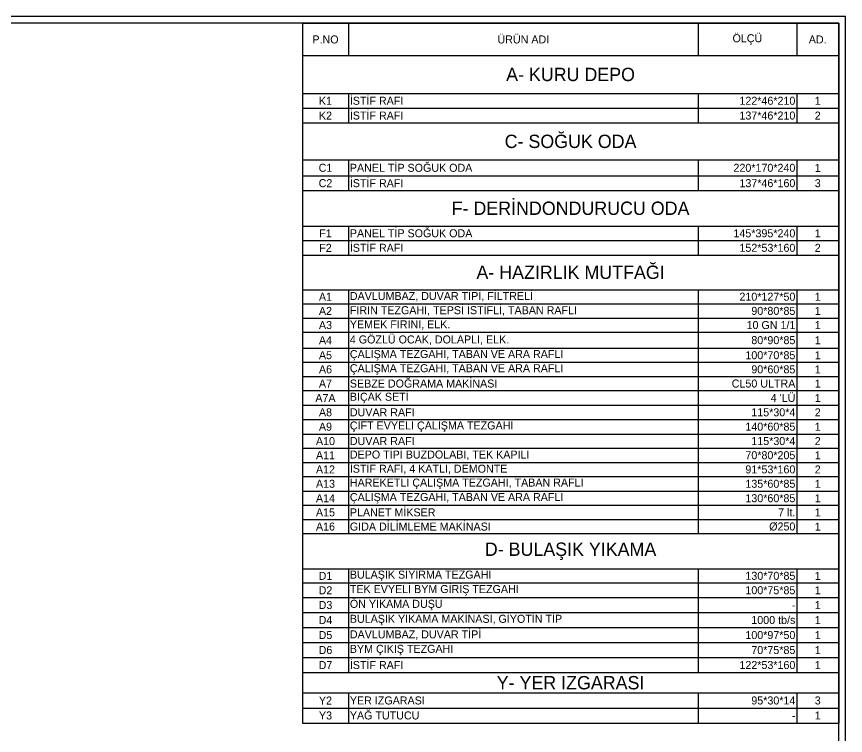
# Model space of a CAD drawing. Header units: millimetres. Extents: x 8884 to 18446, y 10737 to 16556.
# Drawn here: x 10600 to 11834, y 11512 to 12582 of the extents above; entities that cross this region are included whole.
import ezdxf

# ---------------------------------------------------------------- set-up
doc = ezdxf.new("R2010")
doc.units = ezdxf.units.MM
doc.styles.add('SKTÜRK', font='GOTHIC.TTF', dxfattribs={"height": 11})

# ---------------------------------------------------------------- blocks, each defined once
blk = doc.blocks.new('*T20')
at = {"color": 0, "linetype": 'ByBlock', "lineweight": -2, "transparency": 16777216}
for p, q in [((0, 0), (798.6, 0)), ((0, 0), (0, -1041.7)), ((68.8, 0), (68.8, -48.1)), ((589.3, 0), (589.3, -48.1)), ((736, 0), (736, -48.1)), ((798.6, 0), (798.6, -1041.7)), ((0, -48.1), (798.6, -48.1)), ((0, -104.4), (798.6, -104.4)), ((68.8, -104.4), (68.8, -148.4)), ((589.3, -104.4), (589.3, -148.4)), ((736, -104.4), (736, -148.4)), ((0, -126.4), (798.6, -126.4)), ((0, -148.4), (798.6, -148.4)), ((0, -203.4), (798.6, -203.4)), ((68.8, -203.4), (68.8, -249.1)), ((589.3, -203.4), (589.3, -249.1)), ((736, -203.4), (736, -249.1)), ((0, -227.1), (798.6, -227.1)), ((0, -249.1), (798.6, -249.1)), ((0, -301.9), (798.6, -301.9)), ((68.8, -301.9), (68.8, -345)), ((589.3, -301.9), (589.3, -345)), ((736, -301.9), (736, -345)), ((0, -323.5), (798.6, -323.5)), ((0, -345), (798.6, -345)), ((0, -396.6), (798.6, -396.6)), ((68.8, -396.6), (68.8, -759.8)), ((589.3, -396.6), (589.3, -759.8)), ((736, -396.6), (736, -759.8)), ((0, -417.7), (798.6, -417.7)), ((0, -438.8), (798.6, -438.8)), ((0, -459.9), (798.6, -459.9)), ((0, -483.6), (798.6, -483.6)), ((0, -504.7), (798.6, -504.7)), ((0, -525.8), (798.6, -525.8)), ((0, -546.9), (798.6, -546.9)), ((0, -568.7), (798.6, -568.7)), ((0, -589.8), (798.6, -589.8)), ((0, -611.5), (798.6, -611.5)), ((0, -632.6), (798.6, -632.6)), ((0, -653.7), (798.6, -653.7)), ((0, -674.8), (798.6, -674.8)), ((0, -696.5), (798.6, -696.5)), ((0, -717.6), (798.6, -717.6)), ((0, -738.7), (798.6, -738.7)), ((0, -759.8), (798.6, -759.8)), ((0, -812.1), (798.6, -812.1)), ((68.8, -812.1), (68.8, -966.6)), ((589.3, -812.1), (589.3, -966.6)), ((736, -812.1), (736, -966.6)), ((0, -833.2), (798.6, -833.2)), ((0, -854.9), (798.6, -854.9)), ((0, -877.3), (798.6, -877.3)), ((0, -899.6), (798.6, -899.6)), ((0, -921.9), (798.6, -921.9)), ((0, -944.3), (798.6, -944.3)), ((0, -966.6), (798.6, -966.6)), ((0, -997), (798.6, -997)), ((68.8, -997), (68.8, -1041.7)), ((589.3, -997), (589.3, -1041.7)), ((736, -997), (736, -1041.7)), ((0, -1019.4), (798.6, -1019.4)), ((0, -1041.7), (798.6, -1041.7))]:
    blk.add_line(p, q, dxfattribs=at)
at = {"color": 0, "transparency": 16777216, "style": 'SKTÜRK'}
for s, insert, char_height, width, attachment_point in [('P.NO', (34.4, -24.1), 11.91, 38.977, 5), ('ÜRÜN ADI', (329, -24.1), 11.91, 490.739, 5), ('ÖLÇÜ', (662.6, -24.1), 11.91, 116.897, 5), ('AD.', (767.3, -24.1), 11.91, 32.798, 5), ('A- KURU DEPO', (399.3, -76.3), 19.857, 768.77, 5), ('K1', (34.4, -115.4), 11.91, 64.792, 5), ('İSTİF RAFI', (70.7, -115.4), 11.91, 516.554, 4), ('122*46*210', (734, -115.4), 11.91, 142.711, 6), ('1', (767.3, -115.4), 11.9, 58.613, 5), ('K2', (34.4, -137.4), 11.91, 64.792, 5), ('İSTİF RAFI', (70.7, -137.4), 11.91, 516.554, 4), ('137*46*210', (734, -137.4), 11.91, 142.711, 6), ('2', (767.3, -137.4), 11.9, 58.613, 5), ('C- SOĞUK ODA', (399.3, -175.9), 19.857, 794.584, 5), ('C1', (34.4, -215.2), 11.91, 64.792, 5), ('PANEL TİP SOĞUK ODA', (70.7, -215.2), 11.914, 516.554, 4), ('220*170*240', (734, -215.2), 11.914, 142.711, 6), ('1', (767.3, -215.2), 11.9, 58.613, 5), ('C2', (34.4, -238.1), 11.91, 64.792, 5), ('İSTİF RAFI', (70.7, -238.1), 11.91, 516.554, 4), ('137*46*160', (734, -238.1), 11.91, 142.711, 6), ('3', (767.3, -238.1), 11.9, 58.613, 5), ('F- DERİNDONDURUCU ODA', (399.3, -275.5), 19.857, 794.584, 5), ('F1', (34.4, -312.7), 11.91, 64.792, 5), ('PANEL TİP SOĞUK ODA', (70.7, -312.7), 11.914, 516.554, 4), ('145*395*240', (734, -312.7), 11.914, 142.711, 6), ('1', (767.3, -312.7), 11.9, 58.613, 5), ('F2', (34.4, -334.3), 11.91, 64.792, 5), ('İSTİF RAFI', (70.7, -334.3), 11.91, 516.554, 4), ('152*53*160', (734, -334.3), 11.91, 142.711, 6), ('2', (767.3, -334.3), 11.9, 58.613, 5), ('A- HAZIRLIK MUTFAĞI', (399.3, -370.8), 19.857, 794.584, 5), ('A1', (34.4, -407.1), 11.91, 64.792, 5), ('DAVLUMBAZ, DUVAR TİPİ, FİLTRELİ', (70.7, -407.1), 11.914, 516.554, 4), ('210*127*50', (734, -407.1), 11.91, 142.711, 6), ('1', (767.3, -407.1), 11.9, 58.613, 5), ('FIRIN TEZGAHI, TEPSİ İSTİFLİ, TABAN RAFLI', (70.7, -428.2), 11.914, 516.554, 4), ('A2', (34.4, -428.2), 11.91, 64.792, 5), ('90*80*85', (734, -428.2), 11.91, 142.711, 6), ('1', (767.3, -428.2), 11.9, 58.613, 5), ('A3', (34.4, -449.3), 11.91, 64.792, 5), ('YEMEK FIRINI, ELK. ', (70.7, -449.3), 11.914, 516.554, 4), ('\\A1;10 GN 1/1 ', (734, -449.3), 11.914, 142.711, 6), ('1', (767.3, -449.3), 11.9, 58.613, 5), ('A4', (34.4, -471.8), 11.91, 64.792, 5), ('4 GÖZLÜ OCAK, DOLAPLI, ELK.', (70.7, -471.8), 11.914, 516.554, 4), ('80*90*85', (734, -471.8), 11.91, 142.711, 6), ('1', (767.3, -471.8), 11.9, 58.613, 5), ('A5', (34.4, -494.2), 11.91, 64.792, 5), ('ÇALIŞMA TEZGAHI, TABAN VE ARA RAFLI', (70.7, -494.2), 11.914, 516.554, 4), ('100*70*85', (734, -494.2), 11.91, 142.711, 6), ('1', (767.3, -494.2), 11.9, 58.613, 5), ('A6', (34.4, -515.3), 11.91, 64.792, 5), ('ÇALIŞMA TEZGAHI, TABAN VE ARA RAFLI', (70.7, -515.3), 11.914, 516.554, 4), ('90*60*85', (734, -515.3), 11.91, 142.711, 6), ('1', (767.3, -515.3), 11.9, 58.613, 5), ('A7', (34.4, -536.4), 11.91, 64.792, 5), ('SEBZE DOĞRAMA MAKİNASI', (70.7, -536.4), 11.914, 516.554, 4), ('CL50 ULTRA', (734, -536.4), 11.91, 142.711, 6), ('1', (767.3, -536.4), 11.9, 58.613, 5), ('A7A', (34.4, -557.8), 11.91, 64.792, 5), ('BIÇAK SETİ', (70.7, -557.8), 11.91, 516.554, 4), ("4 'LÜ", (734, -557.8), 11.91, 142.711, 6), ('1', (767.3, -557.8), 11.9, 58.613, 5), ('A8', (34.4, -579.2), 11.91, 64.792, 5), ('DUVAR RAFI', (70.7, -579.2), 11.91, 516.554, 4), ('115*30*4', (734, -579.2), 11.91, 142.711, 6), ('2', (767.3, -579.2), 11.9, 58.613, 5), ('ÇİFT EVYELİ ÇALIŞMA TEZGAHI', (70.7, -600.6), 11.914, 516.554, 4), ('A9', (34.4, -600.6), 11.91, 64.792, 5), ('140*60*85', (734, -600.6), 11.91, 142.711, 6), ('1', (767.3, -600.6), 11.9, 58.613, 5), ('A10', (34.4, -622), 11.91, 64.792, 5), ('DUVAR RAFI', (70.7, -622), 11.91, 516.554, 4), ('115*30*4', (734, -622), 11.91, 142.711, 6), ('2', (767.3, -622), 11.9, 58.613, 5), ('A11', (34.4, -643.1), 11.91, 64.792, 5), ('DEPO TİPİ BUZDOLABI, TEK KAPILI', (70.7, -643.1), 11.914, 516.554, 4), ('70*80*205', (734, -643.1), 11.91, 142.711, 6), ('1', (767.3, -643.1), 11.9, 58.613, 5), ('A12', (34.4, -664.2), 11.91, 64.792, 5), ('İSTİF RAFI, 4 KATLI, DEMONTE', (70.7, -664.2), 11.914, 516.554, 4), ('91*53*160', (734, -664.2), 11.91, 142.711, 6), ('2', (767.3, -664.2), 11.9, 58.613, 5), ('HAREKETLİ ÇALIŞMA TEZGAHI, TABAN RAFLI', (70.7, -685.6), 11.914, 516.554, 4), ('A13', (34.4, -685.6), 11.91, 64.792, 5), ('135*60*85', (734, -685.6), 11.91, 142.711, 6), ('1', (767.3, -685.6), 11.9, 58.613, 5), ('A14', (34.4, -707.1), 11.91, 64.792, 5), ('ÇALIŞMA TEZGAHI, TABAN VE ARA RAFLI', (70.7, -707.1), 11.914, 516.554, 4), ('130*60*85', (734, -707.1), 11.91, 142.711, 6), ('1', (767.3, -707.1), 11.9, 58.613, 5), ('A15', (34.4, -728.2), 11.91, 64.792, 5), ('PLANET MİKSER', (70.7, -728.2), 11.914, 516.554, 4), ('7 lt.', (734, -728.2), 11.91, 142.711, 6), ('1', (767.3, -728.2), 11.9, 58.613, 5), ('GIDA DİLİMLEME MAKİNASI', (70.7, -749.3), 11.914, 516.554, 4), ('A16', (34.4, -749.3), 11.91, 64.792, 5), ('%%C250', (734, -749.3), 11.91, 142.711, 6), ('1', (767.3, -749.3), 11.9, 58.613, 5), ('D- BULAŞIK YIKAMA', (399.3, -786), 19.857, 794.584, 5), ('D1', (34.4, -822.6), 11.91, 64.792, 5), ('BULAŞIK SIYIRMA TEZGAHI', (70.7, -822.6), 11.914, 516.554, 4), ('130*70*85', (734, -822.6), 11.91, 142.711, 6), ('1', (767.3, -822.6), 11.9, 58.613, 5), ('D2', (34.4, -844.1), 11.91, 64.792, 5), ('TEK EVYELİ BYM GİRİŞ TEZGAHI', (70.7, -844.1), 11.914, 516.554, 4), ('100*75*85', (734, -844.1), 11.91, 142.711, 6), ('1', (767.3, -844.1), 11.9, 58.613, 5), ('D3', (34.4, -866.1), 11.91, 64.792, 5), ('ÖN YIKAMA DUŞU', (70.7, -866.1), 11.914, 516.554, 4), ('1', (767.3, -866.1), 11.9, 58.613, 5), ('-', (734, -866.1), 11.9, 142.711, 6), ('D4', (34.4, -888.4), 11.91, 64.792, 5), ('BULAŞIK YIKAMA MAKİNASI, GİYOTİN TİP', (70.7, -888.4), 11.914, 516.554, 4), ('1000 tb/s', (734, -888.4), 11.91, 142.711, 6), ('1', (767.3, -888.4), 11.9, 58.613, 5), ('DAVLUMBAZ, DUVAR TİPİ', (70.7, -910.8), 11.914, 516.554, 4), ('D5', (34.4, -910.8), 11.91, 64.792, 5), ('100*97*50', (734, -910.8), 11.91, 142.711, 6), ('1', (767.3, -910.8), 11.9, 58.613, 5), ('BYM ÇIKIŞ TEZGAHI', (70.7, -933.1), 11.914, 516.554, 4), ('D6', (34.4, -933.1), 11.91, 64.792, 5), ('70*75*85', (734, -933.1), 11.91, 142.711, 6), ('1', (767.3, -933.1), 11.9, 58.613, 5), ('D7', (34.4, -955.4), 11.91, 64.792, 5), ('İSTİF RAFI', (70.7, -955.4), 11.91, 516.554, 4), ('122*53*160', (734, -955.4), 11.91, 142.711, 6), ('1', (767.3, -955.4), 11.9, 58.613, 5), ('Y- YER IZGARASI', (399.3, -981.8), 19.857, 794.584, 5), ('Y2', (34.4, -1008.2), 11.91, 64.792, 5), ('YER IZGARASI', (70.7, -1008.2), 11.914, 516.554, 4), ('95*30*14', (734, -1008.2), 11.91, 142.711, 6), ('3', (767.3, -1008.2), 11.9, 58.613, 5), ('YAĞ TUTUCU', (70.7, -1030.5), 11.91, 516.554, 4), ('Y3', (34.4, -1030.5), 11.91, 64.792, 5), ('-', (734, -1030.5), 11.9, 142.711, 6), ('1', (767.3, -1030.5), 11.9, 58.613, 5)]:
    blk.add_mtext(s, dxfattribs=dict(at, insert=insert, char_height=char_height, width=width, attachment_point=attachment_point))

msp = doc.modelspace()

# ---------------------------------------------------------------- linework, layer by layer
for points in [[(8883.8, 10737.4), (11834.4, 10737.4), (11834.4, 12581.7), (8883.8, 12581.7)], [(8893.8, 10747.4), (11824.4, 10747.4), (11824.4, 12571.7), (8893.8, 12571.7)]]:
    msp.add_lwpolyline(points, close=True)

# ---------------------------------------------------------------- block references
msp.add_blockref('*T20', (11025.9, 12571.7))

doc.saveas('drawing.dxf')
